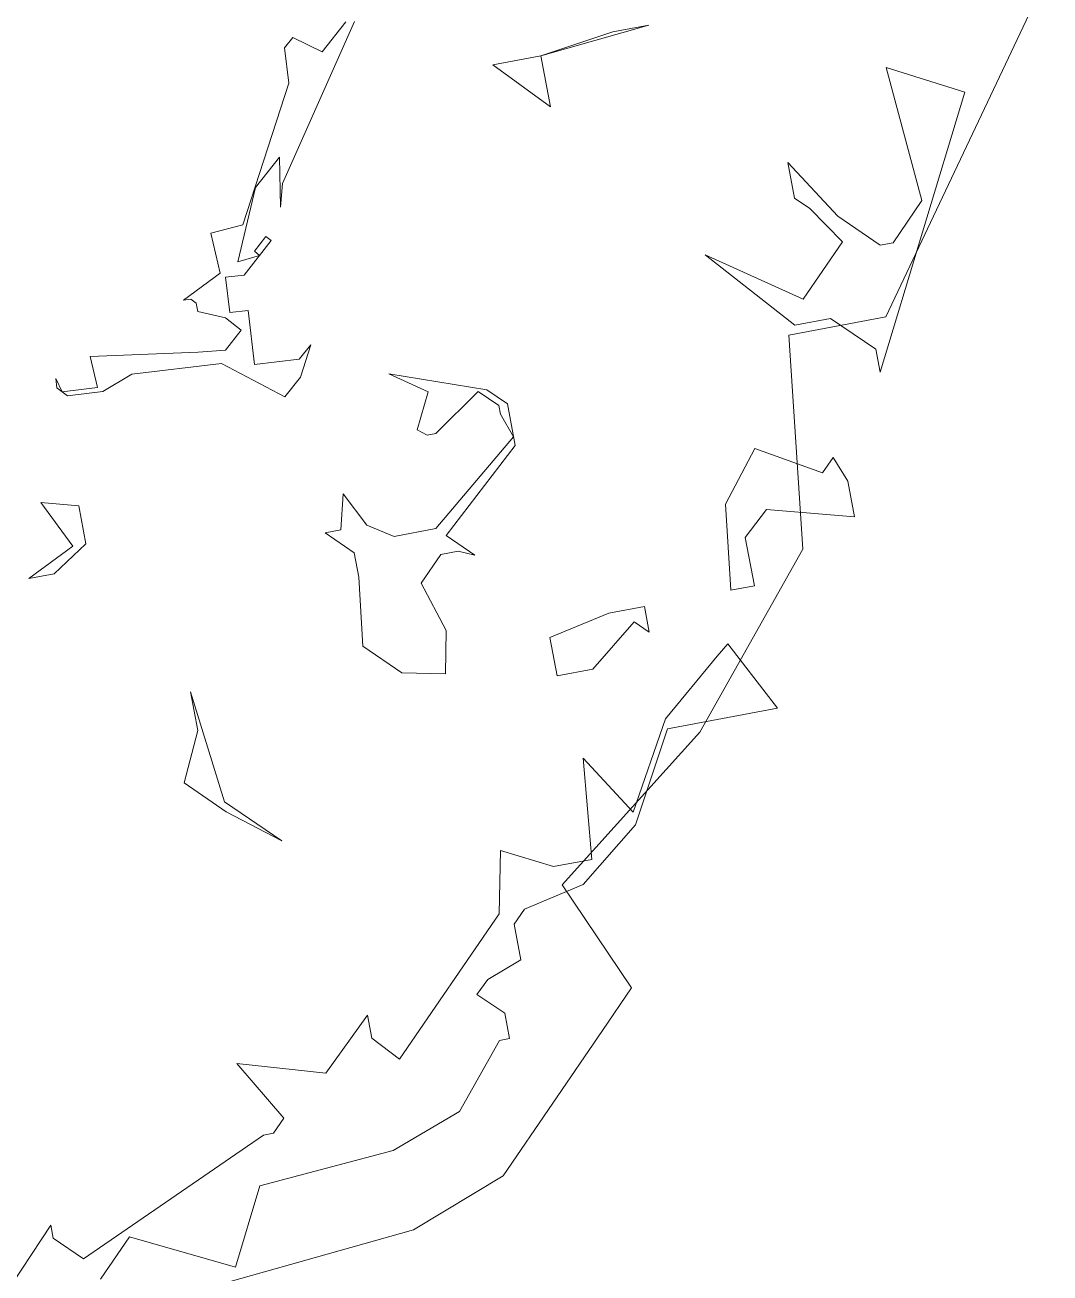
# Model space of a CAD drawing. Header units: millimetres. Extents: x 1418 to 1811, y 1796 to 1956.
# Drawn here: x 1510.056 to 1510.521, y 1821.92 to 1822.486 of the extents above; entities that cross this region are included whole.
import ezdxf

# ---------------------------------------------------------------- set-up
doc = ezdxf.new("R2010")
doc.units = ezdxf.units.MM
doc.layers.add('ARBRE', color=251, linetype='Continuous', lineweight=13)

# ---------------------------------------------------------------- blocks, each defined once
blk = doc.blocks.new('WMF26', base_point=(0, 0.0008))
at = {"color": 85}
blk.add_lwpolyline([(0.8612, -3.9239), (1.4943, -3.0512), (1.771, -3.0512), (1.8434, -2.4543), (2.2221, -2.0031), (2.6807, -1.654), (2.5424, -1.3338), (2.6445, -1.2317), (2.9936, -0.8826), (3.2694, -0.7805), (4.492, -0.6718)], dxfattribs=at)
at = {"color": 63}
for points in [[(4.5068, -0.7336), (4.2664, -0.9806), (4.2664, -0.9443), (4.194, -0.8711), (3.6333, -1.1189), (3.6045, -1.1189), (3.5683, -1.1551), (3.6695, -1.3297), (3.4299, -1.2572), (3.2842, -1.3955), (3.2842, -1.3297), (3.2192, -1.2572), (2.8693, -1.6063), (2.833, -1.7808), (2.6947, -1.7084), (2.586, -1.7084), (2.5572, -1.9924), (2.4469, -1.8171), (2.3094, -2.0575), (2.1349, -2.2032), (2.0986, -2.232), (1.9957, -2.0287), (2.3094, -2.0287), (2.4469, -1.7808), (2.6223, -1.6433), (2.7968, -1.6063), (2.833, -1.5701), (2.833, -1.4688), (2.9343, -1.4317), (2.9722, -1.3955), (2.9055, -1.3297), (2.9055, -1.2572), (2.9343, -1.2572), (3.0808, -1.0827), (3.2842, -1.0094), (3.6695, -0.9806), (3.779, -0.7698), (4.0557, -0.9081), (4.1577, -0.806)], [(3.6695, -2.1307), (3.6045, -2.2682), (3.6045, -2.3786), (3.5683, -2.0575), (3.4299, -1.92), (3.5683, -2.0287), (3.6695, -2.1307), (3.6695, -2.1307)], [(2.586, -2.3415), (2.4107, -2.3786), (2.3094, -2.3786), (2.3094, -2.3053), (2.3456, -2.3415), (2.4839, -2.232), (2.586, -2.232), (2.586, -2.3415), (2.586, -2.3415)], [(3.1064, -2.4148), (3.0817, -2.6074), (3.0817, -2.6766), (3.1508, -2.7466), (3.1064, -2.7466), (3.0817, -2.8446), (3.0323, -2.7466), (2.9631, -2.7013), (2.8437, -2.7013), (2.5819, -2.9137), (2.6066, -2.9829), (2.6066, -3.0076), (2.656, -3.057), (2.7943, -2.9631), (2.819, -2.9631), (2.8437, -2.9829), (2.7943, -3.0817), (2.8931, -3.1517), (2.6313, -3.057), (2.5819, -3.0076), (2.5819, -2.889), (2.819, -2.6766), (2.7499, -2.6074), (2.7943, -2.6272), (2.8437, -2.6272), (2.9129, -2.558), (2.8684, -2.4148), (2.8931, -2.2954), (3.0125, -2.3209), (3.1064, -2.4148), (3.1064, -2.4148)], [(2.0328, -2.6181), (1.9233, -2.7565), (1.7495, -2.6544), (1.7125, -2.6906), (1.6837, -2.6181), (1.6837, -2.5161), (1.9233, -2.5819), (1.9957, -2.5161), (1.9957, -2.3786), (2.0624, -2.3786), (2.0328, -2.6181), (2.0328, -2.6181)], [(1.6475, -3.0759), (1.7495, -3.0759), (1.9595, -3.3163), (1.7125, -3.1426), (1.5742, -3.2801), (1.6475, -3.3896), (1.6837, -3.4258), (1.6837, -3.5271), (1.5742, -3.3534), (1.4721, -3.2513), (1.4359, -3.2513), (1.3346, -3.3534), (1.3634, -3.7387), (1.1601, -3.63), (1.538, -2.9022), (1.538, -2.9672), (1.6475, -3.0759), (1.6475, -3.0759)], [(2.805, -4.1405), (3.0874, -3.7321), (3.1055, -3.6671), (3.0825, -3.8054), (3.164, -3.7346), (3.2513, -3.5394), (3.1879, -3.5452), (3.1994, -3.56), (3.1607, -3.5946), (3.1484, -3.5806), (3.2406, -3.4991), (3.2933, -3.5032), (3.2999, -3.4036), (3.248, -3.3995), (3.2587, -3.2472), (3.1327, -3.2389), (3.0932, -3.2727), (3.1385, -3.1887), (3.192, -3.1426), (3.3493, -3.2669), (3.602, -3.2842), (3.6909, -3.2513), (3.7905, -3.2579), (3.8152, -3.2859), (3.8136, -3.3122), (3.8029, -3.2719), (3.7033, -3.2653), (3.7074, -3.355), (3.4077, -3.3106), (3.3311, -3.3023), (3.2776, -3.3493), (3.3147, -3.3912), (3.3871, -3.4225), (3.3879, -3.4464), (3.4003, -3.4604), (3.4209, -3.4612), (3.3056, -3.5172), (3.3106, -3.6316), (3.2183, -3.6382), (3.0183, -4.0046), (3.0117, -4.1042), (2.9837, -4.1289), (2.9104, -4.0738), (2.8289, -4.1446)], [(2.3094, -3.9494), (2.0986, -3.9783), (1.9957, -3.9783), (2.3094, -3.9494), (2.3094, -3.8045), (2.4469, -3.9494), (2.3094, -3.9494), (2.3094, -3.9494)]]:
    blk.add_lwpolyline(points, dxfattribs=at)
at = {"color": 106}
blk.add_lwpolyline([(3.8161, -2.8404), (3.919, -2.7746), (3.9914, -2.7746), (3.8531, -2.8404), (3.919, -2.9779), (3.8161, -2.9491), (3.8161, -2.8404), (3.8161, -2.8404)], dxfattribs=at)
blk = doc.blocks.new('T2_02')
at = {"xscale": 0.3499999999999943, "yscale": 0.3499999999999943, "zscale": 0.3499999999999943}
blk.add_blockref('WMF26', (-2.2399, 1.997), dxfattribs=at)

msp = doc.modelspace()

# ---------------------------------------------------------------- block references
at = {"layer": 'ARBRE', "xscale": 0.4621142716754233, "yscale": 0.4621142716754233, "zscale": 0.4621142716754233, "rotation": 190.6551472559353}
msp.add_blockref('T2_02', (1509.58782, 1822.62916), dxfattribs=at)

doc.saveas('drawing.dxf')
